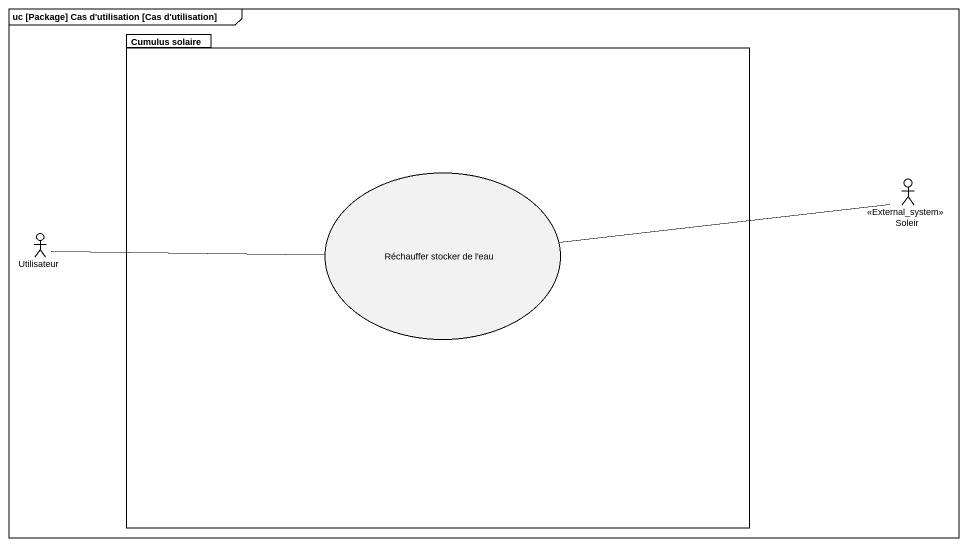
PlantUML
@startuml
mainframe uc [Package] Cas d'utilisation [Cas d'utilisation]
package "Cumulus solaire" as Cumulus_solaire {
  usecase "Réchauffer stocker de l'eau" as Réchauffer_stocker_de_l_eau
}
actor Soleir <<External_system>>
actor Utilisateur
Soleir -left- Réchauffer_stocker_de_l_eau
Utilisateur -right- Réchauffer_stocker_de_l_eau
@enduml
